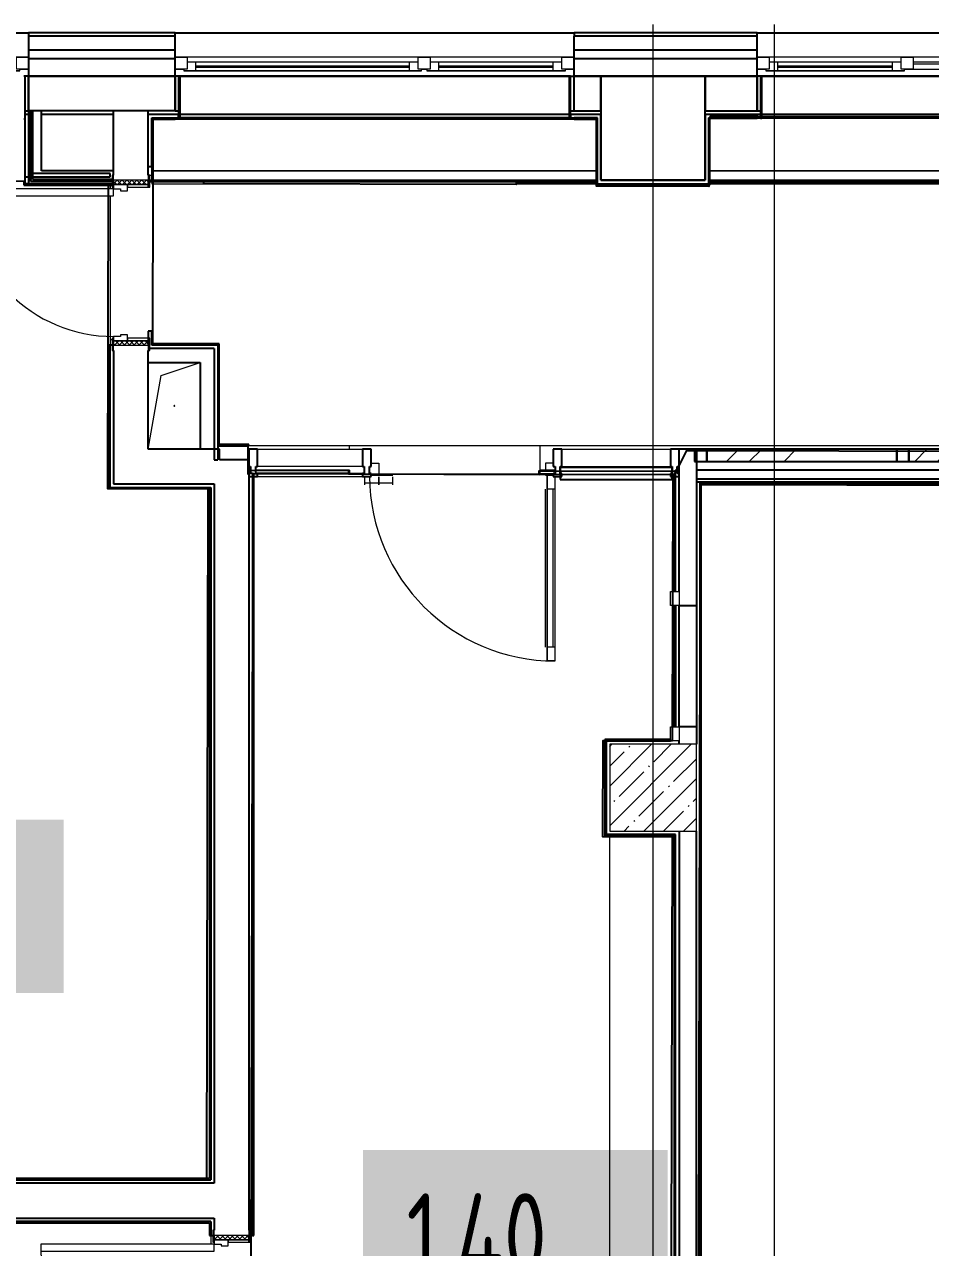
# Model space of a CAD drawing. Header units: millimetres. Extents: x 3914 to 443608, y -156176 to 78197.
# Drawn here: x 83093 to 88317, y -125763 to -118715 of the extents above; entities that cross this region are included whole.
import ezdxf

# ---------------------------------------------------------------- set-up
doc = ezdxf.new("R2010")
doc.units = ezdxf.units.MM
doc.linetypes.add('200_ШТРИХ__ш1_п0_6_', pattern=[160, 100, -60])
for name, color, linetype, lineweight in [('A-DETL-GENF', 7, 'Continuous', 9), ('A-DOOR-1', 7, 'Continuous', 5), ('A-DOOR-2', 7, '200_ШТРИХ__ш1_п0_6_', 5), ('A-DOOR-FRAM-2', 7, 'Continuous', 5), ('A-FLOR', 7, 'Continuous', 9), ('A-GENM', 7, 'Continuous', 9), ('A-GLAZ', 7, 'Continuous', 9), ('A-GLAZ-1', 7, 'Continuous', 5), ('A-GLAZ-CURT-1', 7, 'Continuous', 5), ('A-GLAZ-CURT-2', 7, 'Continuous', 25), ('A-GLAZ-CWMG', 7, 'Continuous', 9), ('A-GLAZ-CWMG-1', 7, 'Continuous', 25), ('A-WALL', 7, 'Continuous', 5), ('S-COLS-1', 7, 'Continuous', 5), ('Оси', 7, 'Continuous', 9)]:
    doc.layers.add(name, color=color, linetype=linetype, lineweight=lineweight)
doc.layers.add('A-DOOR-6', color=7, linetype='Continuous', lineweight=5, true_color=0xe2e8ef)
doc.layers.add('A-DOOR-FRAM-1', color=7, linetype='Continuous', lineweight=5, true_color=0xc0c0c0)
doc.styles.add('СПДС', font='ГОСТ тип А.ttf', dxfattribs={"width": 0.9})

# ---------------------------------------------------------------- blocks, each defined once
blk = doc.blocks.new('Прямоугольный импост - Импост структурный с накладкой - 160мм Темный-32302292-Объем проектирования 1 этажа')
at = {"layer": 'A-GLAZ-CWMG-1'}
for p, q in [((-50, 40), (-50, 140)), ((-50, 140), (0, 140)), ((0, 140), (0, 40)), ((-40, 40), (-50, 40)), ((-50, -17), (-50, 0)), ((-50, 0), (-40, 0)), ((-40, 0), (-40, 40)), ((-10, 40), (-10, 0)), ((0, 40), (-10, 40)), ((-10, 0), (0, 0)), ((0, 0), (0, -17)), ((0, -17), (-50, -17))]:
    blk.add_line(p, q, dxfattribs=at)
blk = doc.blocks.new('110_Дверь_СКБ_1Ст_Внутренняя1 - Д-11л 950х2100-32173567-Объем проектирования 1 этажа')
at = {"layer": 'A-DOOR-2'}
h = blk.add_hatch(dxfattribs=at)
h.set_pattern_fill('FP_33', color=256, style=0, pattern_type=2)
h.set_pattern_definition([(135, (1826.41, 164.685), (-14.14214, -14.14214), []), (225, (1826.41, 164.685), (14.14214, -14.14214), [])])
h.paths.add_polyline_path([(462.5, 100), (462.5, -100), (487.5, -100), (487.5, 100), (467.5, 100)])
at = {"layer": 'A-DOOR-FRAM-2'}
h = blk.add_hatch(dxfattribs=at)
h.set_pattern_fill('FP_34', color=256, style=0, pattern_type=2)
h.set_pattern_definition([(45, (-296.384, 164.685), (-14.1421, 14.1421), []), (135, (-296.384, 164.685), (-14.1421, -14.1421), [])])
h.paths.add_polyline_path([(-462.5, -100), (-437.5, -100), (-437.5, 100), (-462.5, 100), (-462.5, 7)])
at = {"layer": 'A-DOOR-1'}
for p, q in [((437.5, 950), (397.5, 950)), ((397.5, 950), (397.5, 100)), ((437.5, 100), (437.5, 950)), ((397.5, 100), (437.5, 100))]:
    blk.add_line(p, q, dxfattribs=at)
blk.add_arc((437.5, 100), 850, 90, 180, dxfattribs=at)
at = {"layer": 'A-DOOR-FRAM-1'}
for p, q in [((-422.5, 108), (-492.5, 108)), ((-492.5, 108), (-492.5, 100)), ((-492.5, 100), (-422.5, 100)), ((-437.5, 100), (-462.5, 100)), ((-462.5, 100), (-462.5, -100)), ((-412.5, 100), (-437.5, 100)), ((-437.5, 100), (-437.5, 20)), ((-437.5, -100), (-437.5, 100)), ((-422.5, 100), (-437.5, 100)), ((-437.5, 100), (-437.5, 99)), ((-437.5, 99), (-422.5, 99)), ((-422.5, 100), (-422.5, 108)), ((-422.5, 99), (-422.5, 100)), ((-412.5, 60), (-412.5, 100)), ((437.5, 100), (437.5, 60)), ((462.5, 100), (437.5, 100)), ((517.5, 108), (447.5, 108)), ((447.5, 108), (447.5, 100)), ((462.5, 100), (447.5, 100)), ((447.5, 100), (447.5, 99)), ((447.5, 100), (517.5, 100)), ((447.5, 99), (462.5, 99)), ((462.5, 20), (462.5, 100)), ((487.5, 100), (462.5, 100)), ((462.5, 100), (462.5, -100)), ((462.5, 99), (462.5, 100)), ((487.5, -100), (487.5, 100)), ((517.5, 100), (517.5, 108)), ((-437.5, 20), (-402.5, 20)), ((-422.5, 20), (-437.5, 20)), ((-437.5, 20), (-437.5, -100)), ((-422.5, -100), (-422.5, 20)), ((-402.5, 60), (-412.5, 60)), ((-402.5, 20), (-402.5, 60)), ((437.5, 60), (427.5, 60)), ((427.5, 60), (427.5, 20)), ((427.5, 20), (462.5, 20)), ((462.5, 20), (447.5, 20)), ((447.5, 20), (447.5, -100)), ((462.5, -100), (462.5, 20)), ((-422.5, -100), (-492.5, -100)), ((-492.5, -100), (-492.5, -108)), ((-492.5, -108), (-422.5, -108)), ((-462.5, -100), (-437.5, -100)), ((-437.5, -100), (-422.5, -100)), ((-422.5, -108), (-422.5, -100)), ((447.5, -100), (462.5, -100)), ((517.5, -100), (447.5, -100)), ((447.5, -100), (447.5, -108)), ((447.5, -108), (517.5, -108)), ((462.5, -100), (487.5, -100)), ((517.5, -108), (517.5, -100))]:
    blk.add_line(p, q, dxfattribs=at)
blk = doc.blocks.new('Системная панель - Стекло - 70мм-31693619-Объем проектирования 1 этажа')
at = {"layer": 'A-GLAZ-CURT-1'}
h = blk.add_hatch(dxfattribs=at)
h.set_pattern_fill('FP_58', color=256, style=0, pattern_type=2)
h.set_pattern_definition([(225, (61517.5, 24715), (565.685, -565.685), [400, -1200]), (225, (61917.5, 24915), (565.685, -565.685), [1200, -400]), (225, (61117.5, 25115), (565.685, -565.685), [400, -1200])])
h.paths.add_polyline_path([(547.5, 35), (-547.5, 35), (-547.5, -35), (547.5, -34.3), (547.5, 25)])
at = {"layer": 'A-GLAZ-CURT-2'}
for p, q in [((547.5, 35), (-547.5, 35)), ((-547.5, 35), (-547.5, -35)), ((547.5, -35), (547.5, 35)), ((-547.5, -35), (547.5, -35))]:
    blk.add_line(p, q, dxfattribs=at)
blk = doc.blocks.new('Прямоугольный импост - 50 x 70 мм-23766079-Объем проектирования 1 этажа')
at = {"layer": 'A-GLAZ-CWMG-1'}
for p, q in [((-35, 35), (35, 35)), ((-35, -35), (-35, 35)), ((35, 35), (35, -35)), ((35, -35), (-35, -35))]:
    blk.add_line(p, q, dxfattribs=at)
blk = doc.blocks.new('PNS_Панель прямоугольная - Нр_Стекло - 40мм-32305525-Объем проектирования 1 этажа')
at = {"layer": 'A-GLAZ-1'}
for p, q in [((-312.5, 0), (312.5, 0)), ((-227.5, 0), (-302.5, 0)), ((-302.5, -40), (302.5, -40))]:
    blk.add_line(p, q, dxfattribs=at)
blk = doc.blocks.new('Прямоугольный импост - Импост структурный с накладкой - 160мм Темный-32302294-Объем проектирования 1 этажа')
at = {"layer": 'A-GLAZ-CWMG-1'}
for p, q in [((-25, 40), (-25, 140)), ((-25, 140), (25, 140)), ((25, 140), (25, 40)), ((-15, 40), (-25, 40)), ((-25, -17), (-25, 0)), ((-25, 0), (-15, 0)), ((-15, 0), (-15, 40)), ((15, 40), (15, 0)), ((25, 40), (15, 40)), ((15, 0), (25, 0)), ((25, 0), (25, -17)), ((25, -17), (-25, -17))]:
    blk.add_line(p, q, dxfattribs=at)
blk = doc.blocks.new('Прямоугольный импост - 50 x 70 мм-V67-Объем проектирования 1 этажа')
at = {"layer": 'A-GLAZ-CWMG-1'}
for p, q in [((-35, 35), (35, 35)), ((-35, -35), (-35, 35)), ((35, 35), (35, -35)), ((35, -35), (-35, -35))]:
    blk.add_line(p, q, dxfattribs=at)
blk = doc.blocks.new('Дверь_Витражная_остекление_ - В-6 витраж-32305533-Объем проектирования 1 этажа')
at = {"layer": 'A-DETL-GENF'}
for p, q in [((-535, 1080), (-490, 1080)), ((-535, 1080), (-535, 17)), ((-490, 1080), (-535, 1080)), ((-535, 1080), (-535, 17)), ((-490, 1080), (-490, 10)), ((-490, 10), (-490, 1080)), ((-535, 1000), (-490, 1000)), ((-525, 1000), (-525, 90)), ((-481, 1000), (-481, 90)), ((-535, 90), (-490, 90)), ((-490, 10), (-525, 10)), ((-525, 10), (-490, 10)), ((-480, 10), (-525, 10)), ((-480, 0), (-480, 10)), ((401, 64), (401, 19)), ((561, 54), (401, 54)), ((525, 10), (401, 10)), ((480, -60), (480, 10)), ((480, 10), (525, 10)), ((481, 19), (481, 64)), ((481, 64), (481, 19)), ((561, 64), (561, 19)), ((-525, -60), (-480, -60)), ((-480, -60), (-480, -20)), ((525, -60), (480, -60))]:
    blk.add_line(p, q, dxfattribs=at)
at = {"layer": 'A-DOOR-6'}
blk.add_line((-535, 1080), (-535, 17), dxfattribs=at)
blk.add_arc((-535, 10), 1070, 0.37674, 90, dxfattribs=at)
blk = doc.blocks.new('Прямоугольный импост - Импост структурный с накладкой - 160мм Темный-V72-Объем проектирования 1 этажа')
at = {"layer": 'A-GLAZ-CWMG-1'}
for p, q in [((-25, 40), (-25, 140)), ((-25, 140), (25, 140)), ((25, 140), (25, 40)), ((-15, 40), (-25, 40)), ((-25, -17), (-25, 0)), ((-25, 0), (-15, 0)), ((-15, 0), (-15, 40)), ((15, 40), (15, 0)), ((25, 40), (15, 40)), ((15, 0), (25, 0)), ((25, 0), (25, -17)), ((25, -17), (-25, -17))]:
    blk.add_line(p, q, dxfattribs=at)
blk = doc.blocks.new('Прямоугольный импост - Импост структурный с накладкой - 160мм Темный-32305521-Объем проектирования 1 этажа')
at = {"layer": 'A-GLAZ-CWMG'}
for p, q in [((58180, 24950), (58785, 24950)), ((58180, 24793), (58785, 24793))]:
    blk.add_line(p, q, dxfattribs=at)
blk = doc.blocks.new('120_Окно_СКБ_2Ст - 120_Окно_СКБ_2Ст 2100х2400 _мал створка справа_-19092174-Объем проектирования 1 этажа')
at = {"layer": 'A-GLAZ'}
for p, q in [((-1050, -75), (-1050, -5)), ((-1050, -5), (-980, -5)), ((-980, -5), (-980, -75)), ((150, -35), (-980, -35)), ((-980, -35), (-980, -75)), ((-930, -85), (-930, -35)), ((100, -85), (100, -35)), ((150, -75), (150, -5)), ((150, -5), (220, -5)), ((150, -75), (150, -35)), ((220, -5), (220, -75)), ((980, -35), (220, -35)), ((220, -35), (220, -75)), ((270, -85), (270, -35)), ((930, -85), (930, -35)), ((980, -75), (980, -5)), ((980, -5), (1050, -5)), ((980, -75), (980, -35)), ((1050, -5), (1050, -75)), ((-980, -75), (-1050, -75)), ((-980, -75), (-1000, -75)), ((-1000, -75), (-1000, -85)), ((-1000, -85), (170, -85)), ((170, -85), (-1000, -85)), ((220, -75), (150, -75)), ((170, -75), (150, -75)), ((170, -85), (170, -75)), ((220, -75), (200, -75)), ((200, -75), (200, -85)), ((200, -85), (1000, -85)), ((1000, -85), (200, -85)), ((1050, -75), (980, -75)), ((1000, -75), (980, -75)), ((1000, -85), (1000, -75))]:
    blk.add_line(p, q, dxfattribs=at)
at = {"layer": 'A-GLAZ-1'}
for p, q in [((1050, -5), (-1050, -5)), ((-930, -55), (100, -55)), ((100, -65), (-930, -65)), ((270, -55), (930, -55)), ((930, -65), (270, -65)), ((-1050, -75), (-1000, -75)), ((170, -75), (200, -75)), ((1000, -75), (1050, -75))]:
    blk.add_line(p, q, dxfattribs=at)
blk = doc.blocks.new('120_Окно_СКБ_2Ст - 120_Окно_СКБ_2Ст 2300х2400 _мал створка справа_-19949978-Объем проектирования 1 этажа')
at = {"layer": 'A-GLAZ'}
for p, q in [((-1150, -75), (-1150, -5)), ((-1150, -5), (-1080, -5)), ((-1080, -5), (-1080, -75)), ((250, -35), (-1080, -35)), ((-1080, -35), (-1080, -75)), ((-1030, -85), (-1030, -35)), ((200, -85), (200, -35)), ((250, -75), (250, -5)), ((250, -5), (320, -5)), ((250, -75), (250, -35)), ((320, -5), (320, -75)), ((1080, -35), (320, -35)), ((320, -35), (320, -75)), ((370, -85), (370, -35)), ((1030, -85), (1030, -35)), ((1080, -75), (1080, -5)), ((1080, -5), (1150, -5)), ((1080, -75), (1080, -35)), ((1150, -5), (1150, -75)), ((-1080, -75), (-1150, -75)), ((-1080, -75), (-1100, -75)), ((-1100, -75), (-1100, -85)), ((-1100, -85), (270, -85)), ((270, -85), (-1100, -85)), ((320, -75), (250, -75)), ((270, -75), (250, -75)), ((270, -85), (270, -75)), ((320, -75), (300, -75)), ((300, -75), (300, -85)), ((300, -85), (1100, -85)), ((1100, -85), (300, -85)), ((1150, -75), (1080, -75)), ((1100, -75), (1080, -75)), ((1100, -85), (1100, -75))]:
    blk.add_line(p, q, dxfattribs=at)
at = {"layer": 'A-GLAZ-1'}
for p, q in [((1150, -5), (-1150, -5)), ((-1030, -55), (200, -55)), ((200, -65), (-1030, -65)), ((370, -55), (1030, -55)), ((1030, -65), (370, -65)), ((-1150, -75), (-1100, -75)), ((270, -75), (300, -75)), ((1100, -75), (1150, -75))]:
    blk.add_line(p, q, dxfattribs=at)
blk = doc.blocks.new('120_Окно_СКБ_3Ст - 120_Окно_СКБ_3Ст_5100-21641134-Объем проектирования 1 этажа')
at = {"layer": 'A-GLAZ'}
for p, q in [((-2550, -75), (-2550, -5)), ((-2550, -5), (-2480, -5)), ((-2480, -5), (-2480, -75)), ((-1720, -35), (-2480, -35)), ((-2480, -35), (-2480, -75)), ((-2430, -85), (-2430, -35)), ((-1770, -85), (-1770, -35)), ((-1720, -75), (-1720, -5)), ((-1720, -5), (-1650, -5)), ((-1720, -75), (-1720, -35)), ((-1650, -5), (-1650, -75)), ((1650, -75), (1650, -5)), ((1650, -5), (1720, -5)), ((1720, -5), (1720, -75)), ((2480, -35), (1720, -35)), ((1720, -35), (1720, -75)), ((1770, -85), (1770, -35)), ((2430, -85), (2430, -35)), ((2480, -75), (2480, -5)), ((2480, -5), (2550, -5)), ((2480, -75), (2480, -35)), ((2550, -5), (2550, -75)), ((-2480, -75), (-2550, -75)), ((-2480, -75), (-2500, -75)), ((-2500, -75), (-2500, -85)), ((-2500, -85), (-1700, -85)), ((-1700, -85), (-2500, -85)), ((-1650, -75), (-1720, -75)), ((-1700, -75), (-1720, -75)), ((-1700, -85), (-1700, -75)), ((1720, -75), (1650, -75)), ((1720, -75), (1700, -75)), ((1700, -75), (1700, -85)), ((1700, -85), (2500, -85)), ((2500, -85), (1700, -85)), ((2550, -75), (2480, -75)), ((2500, -75), (2480, -75)), ((2500, -85), (2500, -75))]:
    blk.add_line(p, q, dxfattribs=at)
at = {"layer": 'A-GLAZ-1'}
for p, q in [((2550, -5), (-2550, -5)), ((-2430, -55), (-1770, -55)), ((-1770, -65), (-2430, -65)), ((1650, -35), (-1650, -35)), ((1650, -45), (-1650, -45)), ((1770, -55), (2430, -55)), ((2430, -65), (1770, -65)), ((-2550, -75), (-2500, -75)), ((-1700, -75), (1700, -75)), ((2500, -75), (2550, -75))]:
    blk.add_line(p, q, dxfattribs=at)
blk = doc.blocks.new('110_Дверь_СКБ_1Ст_Внутренняя1 - Д-12 EIW 1100x2100h_кладовые _все__ коридор _между помещениями блока столовой__ моечные _все_-32936079-Объем проектирования 1 этажа')
at = {"layer": 'A-DOOR-2'}
h = blk.add_hatch(dxfattribs=at)
h.set_pattern_fill('FP_75', color=256, style=0, pattern_type=2)
h.set_pattern_definition([(135, (1751.41, 164.685), (-14.14214, -14.14214), []), (225, (1751.41, 164.685), (14.14214, -14.14214), [])])
h.paths.add_polyline_path([(537.5, -100), (562.5, -100), (562.5, 100), (537.5, 100)])
at = {"layer": 'A-DOOR-FRAM-2'}
h = blk.add_hatch(dxfattribs=at)
h.set_pattern_fill('FP_76', color=256, style=0, pattern_type=2)
h.set_pattern_definition([(45, (-371.384, 164.685), (-14.1421, 14.1421), []), (135, (-371.384, 164.685), (-14.1421, -14.1421), [])])
h.paths.add_polyline_path([(-537.5, -100), (-512.5, -99.2), (-512.5, 100), (-537.5, 100)])
at = {"layer": 'A-DOOR-1'}
for p, q in [((512.5, 1100), (472.5, 1100)), ((472.5, 1100), (472.5, 100)), ((512.5, 100), (512.5, 1100)), ((472.5, 100), (512.5, 100))]:
    blk.add_line(p, q, dxfattribs=at)
blk.add_arc((512.5, 100), 1000, 90, 180, dxfattribs=at)
at = {"layer": 'A-DOOR-FRAM-1'}
for p, q in [((-497.5, 108), (-567.5, 108)), ((-567.5, 108), (-567.5, 100)), ((-567.5, 100), (-497.5, 100)), ((-512.5, 100), (-537.5, 100)), ((-537.5, 100), (-537.5, -100)), ((-487.5, 100), (-512.5, 100)), ((-512.5, 100), (-512.5, 20)), ((-512.5, -100), (-512.5, 100)), ((-497.5, 100), (-512.5, 100)), ((-512.5, 100), (-512.5, 99)), ((-512.5, 99), (-497.5, 99)), ((-497.5, 100), (-497.5, 108)), ((-497.5, 99), (-497.5, 100)), ((-487.5, 60), (-487.5, 100)), ((512.5, 100), (512.5, 60)), ((537.5, 100), (512.5, 100)), ((592.5, 108), (522.5, 108)), ((522.5, 108), (522.5, 100)), ((537.5, 100), (522.5, 100)), ((522.5, 100), (522.5, 99)), ((522.5, 100), (592.5, 100)), ((522.5, 99), (537.5, 99)), ((537.5, 20), (537.5, 100)), ((562.5, 100), (537.5, 100)), ((537.5, 100), (537.5, -100)), ((537.5, 99), (537.5, 100)), ((562.5, -100), (562.5, 100)), ((592.5, 100), (592.5, 108)), ((-512.5, 20), (-477.5, 20)), ((-497.5, 20), (-512.5, 20)), ((-512.5, 20), (-512.5, -100)), ((-497.5, -100), (-497.5, 20)), ((-477.5, 60), (-487.5, 60)), ((-477.5, 20), (-477.5, 60)), ((512.5, 60), (502.5, 60)), ((502.5, 60), (502.5, 20)), ((502.5, 20), (537.5, 20)), ((537.5, 20), (522.5, 20)), ((522.5, 20), (522.5, -100)), ((537.5, -100), (537.5, 20)), ((-497.5, -100), (-567.5, -100)), ((-567.5, -100), (-567.5, -108)), ((-567.5, -108), (-497.5, -108)), ((-537.5, -100), (-512.5, -100)), ((-512.5, -100), (-497.5, -100)), ((-497.5, -108), (-497.5, -100)), ((522.5, -100), (537.5, -100)), ((592.5, -100), (522.5, -100)), ((522.5, -100), (522.5, -108)), ((522.5, -108), (592.5, -108)), ((537.5, -100), (562.5, -100)), ((592.5, -108), (592.5, -100))]:
    blk.add_line(p, q, dxfattribs=at)
blk = doc.blocks.new('BSC_Колонна _Прямоугольная - 500х500-V145-Объем проектирования 1 этажа')
at = {"layer": 'S-COLS-1'}
h = blk.add_hatch(dxfattribs=at)
h.set_pattern_fill('FP_149', color=256, style=0, pattern_type=2)
h.set_pattern_definition([(45, (-60460, -23000), (-114.04925, 114.04925), []), (45, (-60345.95, -23000), (-114.04925, 114.04925), [201.613, -40.323, 6.706, -33.617])])
h.paths.add_polyline_path([(130, -250), (250, -250), (247.8, 250), (-250, 250), (-250, -250), (77.6, -250)])
for p, q in [((250, 250), (-250, 250)), ((-250, 250), (-250, -250)), ((250, -250), (250, 250)), ((-250, -250), (250, -250))]:
    blk.add_line(p, q, dxfattribs=at)
blk = doc.blocks.new('GM_Отверстие прямоугольное _в плите_ - Отверстие-V164-Объем проектирования 1 этажа')
at = {"layer": 'A-GENM'}
for p, q in [((-75, 175), (150, 250)), ((-150, -250), (-75, 175))]:
    blk.add_line(p, q, dxfattribs=at)
for start, end in [(360, 180), (180, 360)]:
    blk.add_arc((0, 0), 2.5, start, end, dxfattribs=at)
blk = doc.blocks.new('Штора противопожарная_Рен - ШТ_700х700-22567375-Объем проектирования 1 этажа')
at = {"layer": 'A-DOOR-1'}
for p, q in [((-430, 100), (-350, 100)), ((-430, 50), (-430, 100)), ((-350, 100), (-350, 50)), ((-350, 77.5), (350, 77.5)), ((-350, 72.5), (-350, 77.5)), ((350, 72.5), (-350, 72.5)), ((350, 100), (430, 100)), ((350, 50), (350, 100)), ((350, 77.5), (350, 72.5)), ((430, 100), (430, 50)), ((-350, 50), (-430, 50)), ((430, 50), (350, 50))]:
    blk.add_line(p, q, dxfattribs=at)
blk = doc.blocks.new('Системная панель - Стекло - 70мм-32304938-Объем проектирования 1 этажа')
at = {"layer": 'A-GLAZ-CURT-2'}
for p, q in [((322.5, 35), (-322.5, 35)), ((-322.5, 35), (-322.5, -35)), ((322.5, -35), (322.5, 35)), ((-322.5, -35), (322.5, -35))]:
    blk.add_line(p, q, dxfattribs=at)
blk = doc.blocks.new('Прямоугольный импост - Импост структурный с накладкой - 160мм Темный-32304618-Объем проектирования 1 этажа')
at = {"layer": 'A-GLAZ-CWMG'}
for p, q in [((59935, 24950), (60560, 24950)), ((59935, 24845), (59935, 24850)), ((59935, 24850), (60560, 24850)), ((60560, 24850), (60560, 24845))]:
    blk.add_line(p, q, dxfattribs=at)
blk = doc.blocks.new('Системная панель - Стекло - 70мм-V195-Объем проектирования 1 этажа')
at = {"layer": 'A-GLAZ-CURT-1'}
h = blk.add_hatch(dxfattribs=at)
h.set_pattern_fill('FP_184', color=256, style=0, pattern_type=2)
h.set_pattern_definition([(225, (62695, 24715), (565.685, -565.685), [400, -1200]), (225, (63095, 24915), (565.685, -565.685), [1200, -400]), (225, (62295, 25115), (565.685, -565.685), [400, -1200])])
h.paths.add_polyline_path([(-560, 35), (-560, -35), (560, -35), (560, 35)])
at = {"layer": 'A-GLAZ-CURT-2'}
for p, q in [((560, 35), (-560, 35)), ((-560, 35), (-560, -35)), ((560, -35), (560, 35)), ((-560, -35), (560, -35))]:
    blk.add_line(p, q, dxfattribs=at)
blk = doc.blocks.new('Прямоугольный импост - Импост структурный с накладкой - 160мм Темный-32302318-Объем проектирования 1 этажа')
at = {"layer": 'A-GLAZ-CWMG-1'}
for p, q in [((0, 140), (-50, 140)), ((-50, 140), (-50, 40)), ((0, 40), (0, 140)), ((-50, 40), (-40, 40)), ((-40, 0), (-50, 0)), ((-50, 0), (-50, -17)), ((-40, 40), (-40, 0)), ((-10, 0), (-10, 40)), ((-10, 40), (0, 40)), ((0, 0), (-10, 0)), ((0, -17), (0, 0)), ((-50, -17), (0, -17))]:
    blk.add_line(p, q, dxfattribs=at)
blk = doc.blocks.new('Зашивка приборов отопления9 - Зашивка приборов отопления-33277916-Объем проектирования 1 этажа')
at = {"layer": 'A-WALL'}
for p, q in [((53977, 26880), (51733, 26880)), ((51578, 26555), (54132, 26555)), ((54132, 26555), (51578, 26555)), ((51570, 26500), (51570, 26480)), ((51570, 26480), (54132, 26480))]:
    blk.add_line(p, q, dxfattribs=at)
blk = doc.blocks.new('Зашивка приборов отопления10 - Зашивка приборов отопления-33278020-Объем проектирования 1 этажа')
at = {"layer": 'A-WALL'}
for p, q in [((51870, 26880), (51850, 26880)), ((56922, 26880), (51878, 26880)), ((51578, 26555), (56922, 26555)), ((56922, 26555), (51578, 26555)), ((51578, 26480), (56922, 26480))]:
    blk.add_line(p, q, dxfattribs=at)

msp = doc.modelspace()

# ---------------------------------------------------------------- linework, layer by layer
for p, q in [((81017, -118762.7), (83117, -118762.7)), ((83962, -118762.7), (83117, -118762.7)), ((83117, -118762.7), (83117, -118782.7)), ((83117, -118782.7), (83117, -119012.7)), ((83962, -118782.7), (83117, -118782.7)), ((83962, -118782.7), (83962, -118762.7)), ((83962, -118762.7), (86262, -118762.7)), ((83962, -119012.7), (83962, -118782.7)), ((87317, -118762.7), (86262, -118762.7)), ((86262, -118762.7), (86262, -118782.7)), ((87317, -118782.7), (86262, -118782.7)), ((86262, -119212.7), (86262, -118782.7)), ((87317, -118782.7), (87317, -118762.7)), ((87317, -118762.7), (92417, -118762.7)), ((87317, -119012.7), (87317, -118782.7)), ((83962, -118862.7), (83117, -118862.7)), ((87317, -118862.7), (86262, -118862.7)), ((83962, -118912.7), (83117, -118912.7)), ((87317, -118912.7), (86262, -118912.7)), ((83097, -119012.7), (83089, -119012.7)), ((83117, -119012.7), (83097, -119012.7)), ((83097, -119257.7), (83097, -119012.7)), ((83962, -119012.7), (83117, -119012.7)), ((83117, -119012.7), (83962, -119012.7)), ((83117, -119012.7), (83117, -119632.7)), ((83117, -119212.7), (83117, -119012.7)), ((83962, -119212.7), (83962, -119012.7)), ((83982, -119012.7), (83962, -119012.7)), ((83962, -119012.7), (83962, -119212.7)), ((83990, -119012.7), (83982, -119012.7)), ((83982, -119012.7), (83982, -119256.7)), ((86234, -119012.7), (83990, -119012.7)), ((83990, -119012.7), (86234, -119012.7)), ((83990, -119256.7), (83990, -119012.7)), ((86242, -119012.7), (86234, -119012.7)), ((86234, -119012.7), (86234, -119256.7)), ((86242, -119012.7), (87317, -119012.7)), ((86242, -119256.7), (86242, -119012.7)), ((86417, -119012.7), (86262, -119012.7)), ((86417, -119212.7), (86417, -119012.7)), ((87017, -119012.7), (86417, -119012.7)), ((86417, -119012.7), (86417, -119212.7)), ((87317, -119012.7), (87017, -119012.7)), ((87017, -119012.7), (87017, -119212.7)), ((87017, -119212.7), (87017, -119012.7)), ((87317, -119212.7), (87317, -119012.7)), ((87337, -119012.7), (87317, -119012.7)), ((87317, -119012.7), (87317, -119212.7)), ((87345, -119012.7), (87337, -119012.7)), ((87337, -119012.7), (87337, -119253.7)), ((92389, -119012.7), (87345, -119012.7)), ((87345, -119012.7), (92389, -119012.7)), ((87345, -119253.7), (87345, -119012.7)), ((83097, -119212.7), (83117, -119212.7)), ((83117, -119232.7), (83097, -119232.7)), ((83097, -119592.7), (83097, -119232.7)), ((83962, -119212.7), (83117, -119212.7)), ((83129.5, -119620.2), (83129.5, -119212.7)), ((83142, -119607.7), (83142, -119212.7)), ((83192, -119557.7), (83192, -119212.7)), ((83607, -119232.7), (83192, -119232.7)), ((83607, -119582.7), (83607, -119212.7)), ((83807, -119582.7), (83807, -119212.7)), ((83982, -119232.7), (83807, -119232.7)), ((83827, -119532.7), (83827, -119252.7)), ((83827, -119252.7), (83982, -119252.7)), ((83962, -119212.7), (83982, -119212.7)), ((83962, -119260.7), (83962, -119252.7)), ((83982, -119252.7), (83982, -119232.7)), ((86234, -119232.7), (83990, -119232.7)), ((86234, -119252.7), (83990, -119252.7)), ((86242, -119212.7), (86262, -119212.7)), ((86417, -119232.7), (86242, -119232.7)), ((86242, -119232.7), (86242, -119252.7)), ((86242, -119252.7), (86262, -119252.7)), ((86262, -119212.7), (86417, -119212.7)), ((86397, -119252.7), (86262, -119252.7)), ((86262, -119252.7), (86262, -119260.7)), ((86397, -119632.7), (86397, -119252.7)), ((86417, -119212.7), (86417, -119612.7)), ((86417, -119612.7), (86417, -119232.7)), ((87017, -119212.7), (87317, -119212.7)), ((87017, -119612.7), (87017, -119212.7)), ((87017, -119232.7), (87017, -119612.7)), ((87317, -119232.7), (87017, -119232.7)), ((87037, -119252.7), (87317, -119252.7)), ((87037, -119252.7), (87037, -119612.7)), ((87317, -119245.7), (87045, -119245.7)), ((87045, -119245.7), (87045, -119252.7)), ((87317, -119212.7), (87337, -119212.7)), ((87337, -119232.7), (87317, -119232.7)), ((87317, -119245.7), (87317, -119232.7)), ((87317, -119253.7), (87317, -119245.7)), ((87317, -119245.7), (87337, -119245.7)), ((87337, -119252.7), (87317, -119252.7)), ((92389, -119232.7), (87345, -119232.7)), ((87345, -119245.7), (92389, -119245.7)), ((92389, -119252.7), (87345, -119252.7)), ((83089, -119257.7), (83097, -119257.7)), ((83097, -119260.7), (83089, -119260.7)), ((83835, -119260.7), (83962, -119260.7)), ((83835, -119612.7), (83835, -119260.7)), ((86262, -119260.7), (83962, -119260.7)), ((83982, -119256.7), (83990, -119256.7)), ((86234, -119256.7), (86242, -119256.7)), ((86262, -119260.7), (86389, -119260.7)), ((86389, -119260.7), (86389, -119640.7)), ((87045, -119640.7), (87045, -119253.7)), ((87045, -119253.7), (87317, -119253.7)), ((87337, -119253.7), (87317, -119253.7)), ((87337, -119253.7), (87345, -119253.7)), ((92389, -119253.7), (87345, -119253.7)), ((83807, -119532.7), (83827, -119532.7)), ((83827, -119532.7), (83827, -119612.7)), ((83097, -119592.7), (83587, -119592.7)), ((83097, -119632.7), (83097, -119592.7)), ((83587, -119572.7), (83117, -119572.7)), ((83607, -119557.7), (83192, -119557.7)), ((83587, -119592.7), (83587, -119572.7)), ((83089, -119640.7), (83599, -119640.7)), ((83599, -119632.7), (83097, -119632.7)), ((83599, -119620.2), (83129.5, -119620.2)), ((83599, -119607.7), (83142, -119607.7)), ((83815, -119612.7), (83827, -119612.7)), ((86389, -119620.7), (83815, -119620.7)), ((83827, -119612.7), (83835, -119612.7)), ((83835, -119612.7), (86389, -119612.7)), ((86389, -119640.7), (87045, -119640.7)), ((86397, -119632.7), (87037, -119632.7)), ((86417, -119612.7), (87017, -119612.7)), ((87017, -119612.7), (86417, -119612.7)), ((87037, -119612.7), (87037, -119632.7)), ((87045, -119612.7), (92389, -119612.7)), ((92389, -119620.7), (87045, -119620.7)), ((83827, -120482.7), (83807, -120482.7)), ((83807, -120482.7), (83807, -120522.7)), ((83827, -120562.7), (83827, -120482.7)), ((83587, -120562.7), (83579, -120562.7)), ((83579, -120562.7), (83579, -121390.7)), ((83587, -121382.7), (83587, -120562.7)), ((83599, -120562.7), (83587, -120562.7)), ((84187, -120582.7), (83815, -120582.7)), ((84215, -120554.7), (83827, -120554.7)), ((84207, -120562.7), (83827, -120562.7)), ((84187, -120582.7), (84187, -121222.7)), ((84207, -120562.7), (84207, -121222.7)), ((84215, -121134.7), (84215, -120554.7)), ((83607, -120592.7), (83607, -121362.7)), ((83807, -121162.7), (83807, -120592.7)), ((83807, -120662.7), (84107, -120662.7)), ((84107, -120662.7), (84107, -121162.7)), ((84207, -121142.7), (84387, -121142.7)), ((84387, -121134.7), (84215, -121134.7)), ((84387, -121142.7), (84387, -121134.7)), ((84217, -121162.7), (83807, -121162.7)), ((84187, -121222.7), (84207, -121222.7)), ((84217, -121222.7), (84217, -121162.7)), ((84387, -121222.7), (84217, -121222.7)), ((84387, -121222.7), (84387, -125662.7)), ((86967, -121162.7), (86867, -121162.7)), ((86867, -121982.7), (86867, -121162.7)), ((86967, -121162.7), (86967, -122862.7)), ((84387, -121282.7), (84397, -121282.7)), ((84427, -121282.7), (84967, -121282.7)), ((84967, -121302.7), (84967, -121282.7)), ((86067, -121282.7), (86152, -121282.7)), ((86867, -121282.7), (86847, -121282.7)), ((86847, -121982.7), (86847, -121282.7)), ((92917, -121282.7), (86967, -121282.7)), ((83607, -121362.7), (84187, -121362.7)), ((84187, -121362.7), (84187, -125392.7)), ((84407, -121302.7), (84387, -121302.7)), ((84407, -121303.7), (84407, -121302.7)), ((84415, -121303.7), (84407, -121303.7)), ((84407, -121303.7), (84407, -125692.7)), ((84415, -125692.7), (84415, -121303.7)), ((84967, -121302.7), (84437, -121302.7)), ((86847, -121302.7), (86839, -121302.7)), ((86839, -121302.7), (86839, -121982.7)), ((86967, -121332.7), (92917, -121332.7)), ((86987, -121352.7), (86967, -121352.7)), ((92897, -121352.7), (86987, -121352.7)), ((86987, -121352.7), (86987, -127532.7)), ((86995, -121360.7), (92897, -121360.7)), ((86995, -127540.7), (86995, -121360.7)), ((84167, -121390.7), (83579, -121390.7)), ((83587, -121382.7), (84167, -121382.7)), ((84159, -121390.7), (84159, -125364.7)), ((84167, -121382.7), (84167, -125372.7)), ((86839, -122062.7), (86839, -122762.7)), ((86847, -122062.7), (86847, -122762.7)), ((86867, -122062.7), (86967, -122062.7)), ((86867, -122762.7), (86867, -122062.7)), ((86967, -122762.7), (86867, -122762.7)), ((86439, -122834.7), (86439, -123390.7)), ((86817, -122834.7), (86439, -122834.7)), ((86447, -122842.7), (86447, -123382.7)), ((86447, -122842.7), (86467, -122842.7)), ((86467, -122842.7), (86817, -122842.7)), ((86867, -122842.7), (86867, -122842.7)), ((86867, -122862.7), (86867, -122842.7)), ((86439, -123390.7), (86839, -123390.7)), ((86847, -123382.7), (86447, -123382.7)), ((86839, -123390.7), (86839, -127384.7)), ((86847, -127392.7), (86847, -123382.7)), ((86867, -123362.7), (86867, -127412.7)), ((86967, -127512.7), (86967, -123362.7)), ((77877, -125372.7), (84167, -125372.7)), ((84159, -125364.7), (77885, -125364.7)), ((84187, -125392.7), (77857, -125392.7)), ((77657, -125592.7), (84187, -125592.7)), ((84187, -125592.7), (84187, -125662.7)), ((77629, -125620.7), (84159, -125620.7)), ((84167, -125612.7), (77637, -125612.7)), ((84159, -125620.7), (84159, -125692.7)), ((84167, -125612.7), (84167, -125692.7)), ((84159, -125692.7), (84167, -125692.7)), ((84167, -125692.7), (84179, -125692.7)), ((84407, -125692.7), (84415, -125692.7))]:
    msp.add_line(p, q)
at = {"flags": 128}
for points in [[(77855.3, -119606.4), (77853.1, -120548.4), (77873.1, -120548.5), (77869.5, -122100.4), (82127.5, -122110.4), (82126.9, -122366.4), (77876.9, -122356.5), (77869.8, -125350.5), (84143.8, -125365.2), (84153.1, -121391.2), (83573.1, -121389.8), (83577.3, -119639.8), (83091.3, -119638.7), (83091.3, -119618.7), (82885.9, -119618.2), (82885.9, -119630.2), (81043.3, -119625.9), (81043.3, -119633.9), (80391.3, -119632.4), (80391.3, -119612.4), (79965.3, -119611.4), (79965.3, -119623.4), (78165.3, -119619.1), (78165.3, -119607.1)], [(84395.1, -127385.8), (86819.1, -127391.5), (86828.4, -123397.5), (86428.4, -123396.5), (86429.8, -122840.5), (86829.8, -122841.5), (86833.3, -121310.5), (86061.3, -121308.7), (84961.3, -121306.1), (84409.4, -121304.8)], [(92907.9, -122805.8), (92911.2, -121381.8), (86989.2, -121367.9), (86974.7, -127547.8), (83814.7, -127540.4), (83799.1, -134191.4), (86353.1, -134197.4), (86354, -133790.4), (87010, -133791.9), (87009.1, -134191.9), (92353.1, -134204.5), (92354, -133804.5), (92754, -133805.4), (92761.5, -130611.4), (91911.5, -130609.4), (91928.7, -123303.5), (92378.7, -123304.5), (92379.9, -122804.5)]]:
    msp.add_lwpolyline(points, close=True, dxfattribs=at)
msp.add_lwpolyline([(88838, -119632.2), (87039.3, -119628), (87039.2, -119648), (86391.2, -119646.4), (86391.3, -119626.4), (85928, -119625.4), (85927.9, -119637.4), (84128, -119633.1), (84128, -119621.1), (83833.3, -119620.4), (83831.1, -120554.4), (84211.1, -120555.3), (84209.7, -121135.3), (84381.7, -121135.7), (84381.4, -121303.7), (84391.4, -121303.8), (84391.4, -121283.8), (84961.4, -121285.1), (84961.4, -121305.1), (86061.3, -121307.7), (86061.4, -121287.7), (86851.4, -121289.5), (86911.7, -121169.7), (93039.7, -121184.1)], dxfattribs=at)
at = {"layer": 'A-FLOR'}
for p, q in [((83815, -119582.7), (83827, -119582.7)), ((83587, -119640.7), (83587, -119662.7)), ((83587, -119702.7), (83587, -120562.7)), ((83599, -120532.7), (83587, -120532.7)), ((93037, -121142.7), (84387, -121142.7)), ((84967, -121162.7), (84967, -121142.7)), ((86067, -121302.7), (86067, -121142.7)), ((86067, -121302.7), (86142, -121302.7)), ((86467, -127384.7), (86467, -123390.7)), ((84167, -125692.7), (84167, -125742.7)), ((84395, -125692.7), (84407, -125692.7))]:
    msp.add_line(p, q, dxfattribs=at)
at = {"layer": 'Оси'}
for points in [[(86717, -145972.7), (86717, -143019), (86717, -123714.7), (86717, -118714.7)], [(87417, -145712.7), (87417, -141736.2), (87417, -123714.7), (87417, -118714.7)]]:
    msp.add_lwpolyline(points, dxfattribs=at)

# ---------------------------------------------------------------- block references
at = {"color": 3}
for name, p in [('120_Окно_СКБ_2Ст - 120_Окно_СКБ_2Ст 2100х2400 _мал створка справа_-19092174-Объем проектирования 1 этажа', (82067, -118897.7)), ('120_Окно_СКБ_2Ст - 120_Окно_СКБ_2Ст 2300х2400 _мал створка справа_-19949978-Объем проектирования 1 этажа', (85112, -118897.7)), ('120_Окно_СКБ_3Ст - 120_Окно_СКБ_3Ст_5100-21641134-Объем проектирования 1 этажа', (89867, -118897.7))]:
    msp.add_blockref(name, p, dxfattribs=at)
for name, p in [('Зашивка приборов отопления9 - Зашивка приборов отопления-33277916-Объем проектирования 1 этажа', (32257, -146112.7)), ('Зашивка приборов отопления10 - Зашивка приборов отопления-33278020-Объем проектирования 1 этажа', (35467, -146112.7)), ('GM_Отверстие прямоугольное _в плите_ - Отверстие-V164-Объем проектирования 1 этажа', (83957, -120912.7)), ('Прямоугольный импост - Импост структурный с накладкой - 160мм Темный-32305521-Объем проектирования 1 этажа', (26257, -146112.7)), ('Прямоугольный импост - Импост структурный с накладкой - 160мм Темный-32304618-Объем проектирования 1 этажа', (26257, -146112.7)), ('Прямоугольный импост - Импост структурный с накладкой - 160мм Темный-32302318-Объем проектирования 1 этажа', (86867, -121302.7)), ('BSC_Колонна _Прямоугольная - 500х500-V145-Объем проектирования 1 этажа', (86717, -123112.7))]:
    msp.add_blockref(name, p)
for name, p, rotation in [('110_Дверь_СКБ_1Ст_Внутренняя1 - Д-11л 950х2100-32173567-Объем проектирования 1 этажа', (83707, -120100.2), 89.99999999999991), ('Системная панель - Стекло - 70мм-31693619-Объем проектирования 1 этажа', (87574.5, -121197.7), 180), ('Системная панель - Стекло - 70мм-V195-Объем проектирования 1 этажа', (88752, -121197.7), 180), ('PNS_Панель прямоугольная - Нр_Стекло - 40мм-32305525-Объем проектирования 1 этажа', (84739.5, -121302.7), 180), ('Дверь_Витражная_остекление_ - В-6 витраж-32305533-Объем проектирования 1 этажа', (85617, -121302.7), 180), ('Системная панель - Стекло - 70мм-32304938-Объем проектирования 1 этажа', (86504.5, -121302.7), 180), ('110_Дверь_СКБ_1Ст_Внутренняя1 - Д-12 EIW 1100x2100h_кладовые _все__ коридор _между помещениями блока столовой__ моечные _все_-32936079-Объем проектирования 1 этажа', (84287, -126255.2), 89.99999999999991)]:
    msp.add_blockref(name, p, dxfattribs=dict(rotation=rotation))
at = {"extrusion": (0, 0, -1)}
for name, p in [('Прямоугольный импост - Импост структурный с накладкой - 160мм Темный-32302292-Объем проектирования 1 этажа', (-84387, -121302.7)), ('Прямоугольный импост - Импост структурный с накладкой - 160мм Темный-32302294-Объем проектирования 1 этажа', (-85067, -121302.7)), ('Прямоугольный импост - Импост структурный с накладкой - 160мм Темный-V72-Объем проектирования 1 этажа', (-86167, -121302.7)), ('Прямоугольный импост - 50 x 70 мм-V67-Объем проектирования 1 этажа', (-86992, -121197.7)), ('Прямоугольный импост - 50 x 70 мм-23766079-Объем проектирования 1 этажа', (-88157, -121197.7))]:
    msp.add_blockref(name, p, dxfattribs=at)
at = {"layer": 'A-DOOR-1', "rotation": 89.99999999999991}
msp.add_blockref('Штора противопожарная_Рен - ШТ_700х700-22567375-Объем проектирования 1 этажа', (86917, -122412.7), dxfattribs=at)

# ---------------------------------------------------------------- texts
at = {"char_height": 500, "attachment_point": 1, "style": 'СПДС', "bg_fill": 1, "box_fill_scale": 1.5, "bg_fill_color": 7, "bg_fill_true_color": 16777215, "bg_fill_transparency": 0}
for s, insert, width in [('1.39', (81856.3, -123546.7), 1212.151), ('1.40', (85295.6, -125450.5), 1255.443)]:
    msp.add_mtext(s, dxfattribs=dict(at, insert=insert, width=width))

doc.saveas('drawing.dxf')
